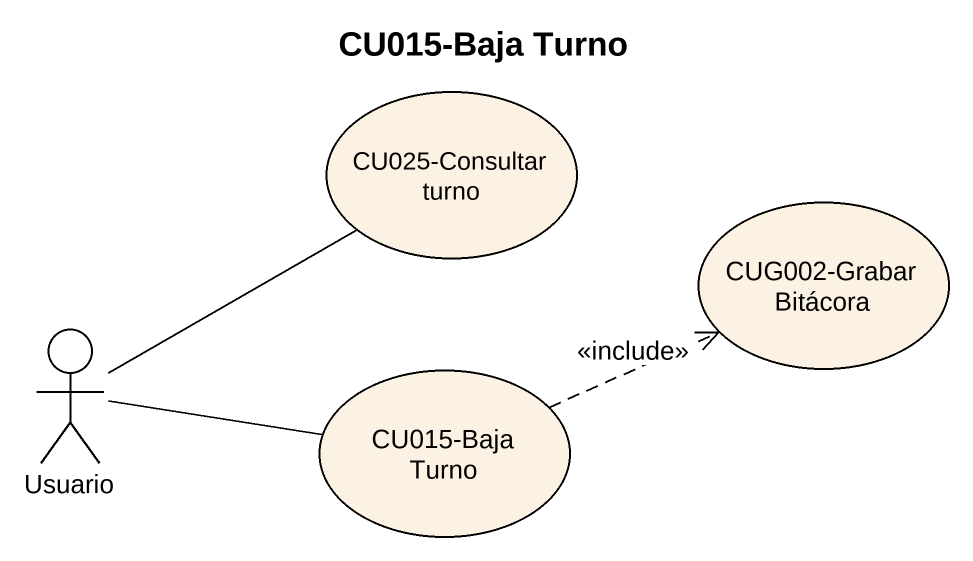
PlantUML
@startuml
title CU015-Baja Turno
usecase "CU025-Consultar turno" as CU025_Consultar_turno
usecase "CUG002-Grabar Bitácora" as CUG002_Grabar_Bitácora
actor Usuario
usecase "CU015-Baja Turno" as CU015_Baja_Turno
Usuario -up- CU025_Consultar_turno
Usuario -right- CU015_Baja_Turno
CU015_Baja_Turno .right.> CUG002_Grabar_Bitácora : <<include>>
@enduml
